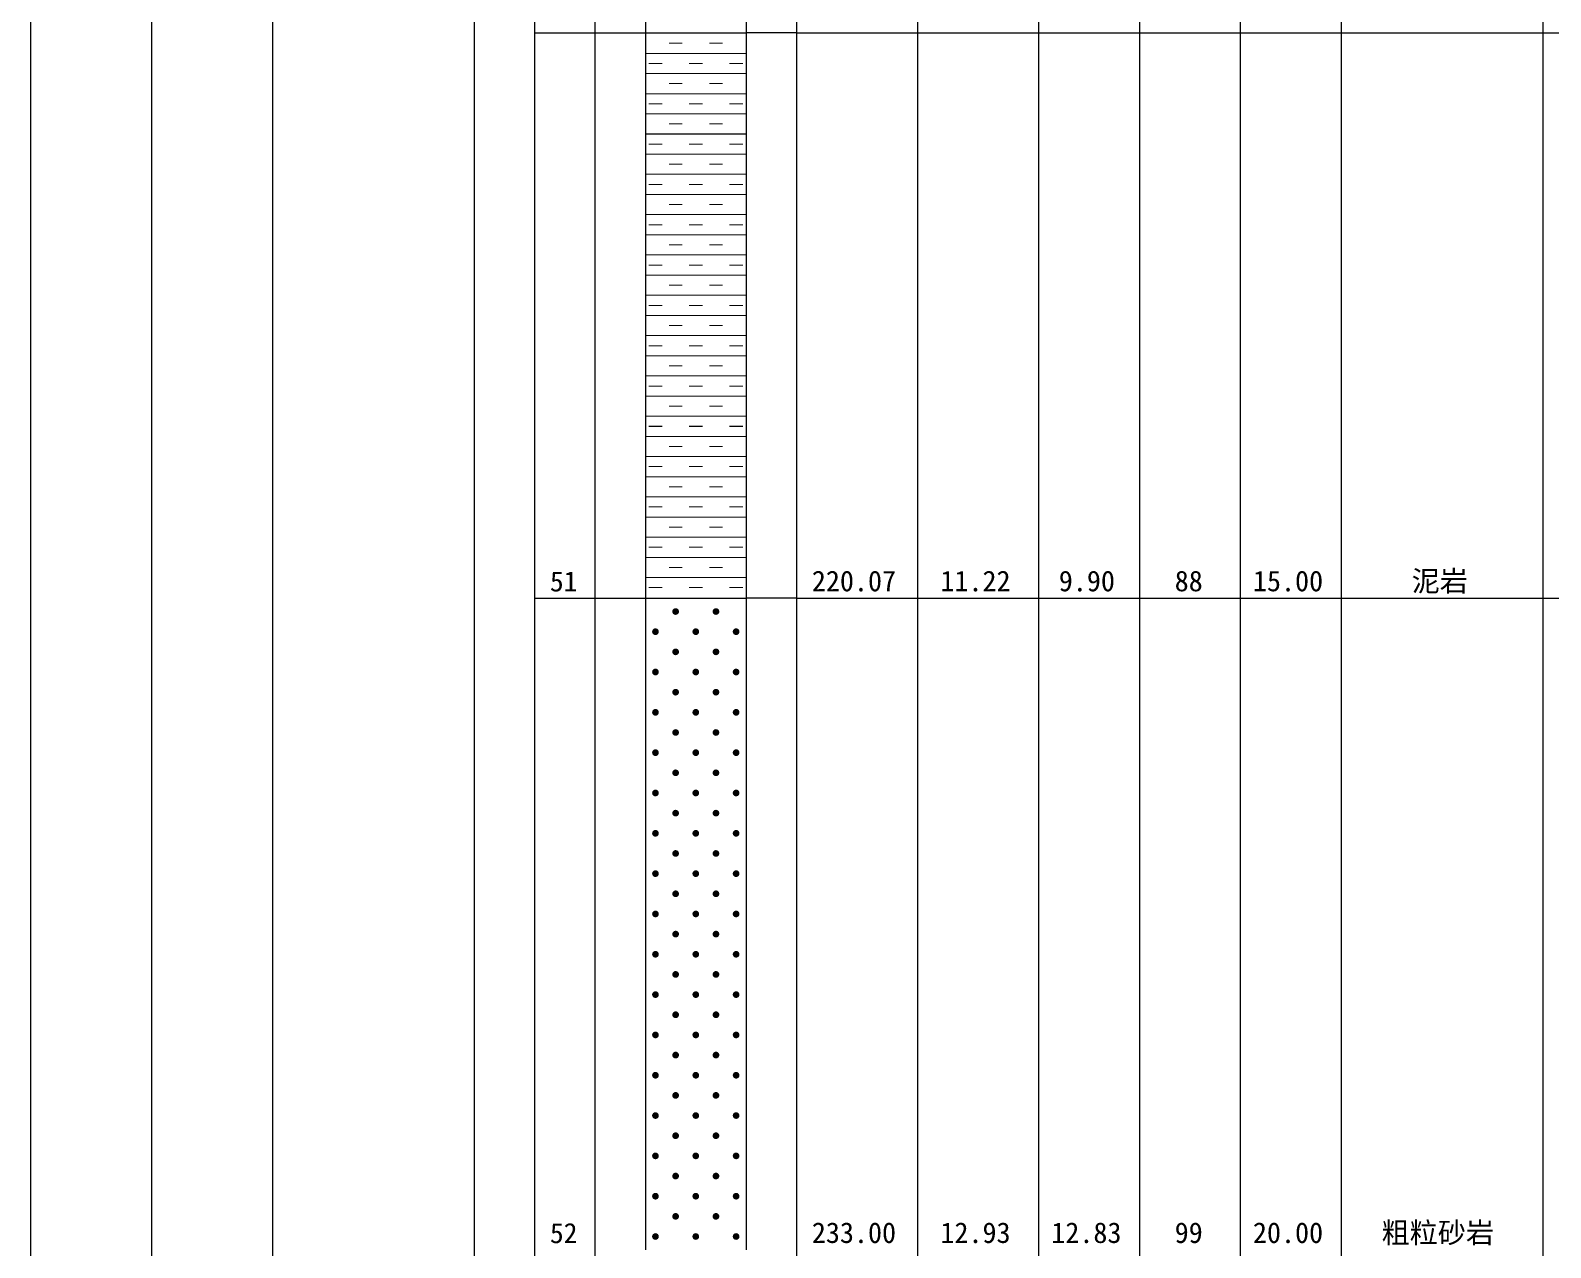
# Model space of a CAD drawing. Header units: inches. Extents: x -27 to 109, y -724 to 26.
# Drawn here: x 5.88 to 36.04, y -232.06 to -207.91 of the extents above; entities that cross this region are included whole.
import ezdxf

# ---------------------------------------------------------------- set-up
doc = ezdxf.new("R2010")
doc.units = ezdxf.units.IN
doc.header["$MEASUREMENT"] = 0
doc.layers.get('0').update_dxf_attribs({"lineweight": 0})
doc.styles.add('宋体', font='')
doc.styles.get('宋体').set_extended_font_data('宋体')

# ---------------------------------------------------------------- blocks, each defined once
blk = doc.blocks.new('lr_block_44')
at = {"color": 7, "const_width": 0.02}
for points in [[(18.082, -208.364), (18.882, -208.364)], [(18.548, -208.164), (18.815, -208.164)], [(18.882, -208.364), (19.682, -208.364)], [(19.348, -208.164), (19.615, -208.164)], [(19.682, -208.364), (20.082, -208.364)], [(18.415, -208.564), (18.148, -208.564)], [(19.215, -208.564), (18.948, -208.564)], [(20.015, -208.564), (19.748, -208.564)], [(18.082, -208.764), (18.882, -208.764)], [(18.548, -208.964), (18.815, -208.964)], [(18.882, -208.764), (19.682, -208.764)], [(19.348, -208.964), (19.615, -208.964)], [(19.682, -208.764), (20.082, -208.764)], [(18.082, -209.164), (18.882, -209.164)], [(18.882, -209.164), (19.682, -209.164)], [(19.682, -209.164), (20.082, -209.164)], [(18.082, -209.564), (18.882, -209.564)], [(18.415, -209.364), (18.148, -209.364)], [(18.882, -209.564), (19.682, -209.564)], [(19.215, -209.364), (18.948, -209.364)], [(19.682, -209.564), (20.082, -209.564)], [(20.015, -209.364), (19.748, -209.364)], [(18.548, -209.764), (18.815, -209.764)], [(19.348, -209.764), (19.615, -209.764)], [(18.082, -209.964), (18.882, -209.964)], [(18.415, -210.164), (18.148, -210.164)], [(18.882, -209.964), (19.682, -209.964)], [(19.215, -210.164), (18.948, -210.164)], [(19.682, -209.964), (20.082, -209.964)], [(20.015, -210.164), (19.748, -210.164)], [(18.082, -210.364), (18.882, -210.364)], [(18.882, -210.364), (19.682, -210.364)], [(19.682, -210.364), (20.082, -210.364)], [(18.082, -210.764), (18.882, -210.764)], [(18.548, -210.564), (18.815, -210.564)], [(18.882, -210.764), (19.682, -210.764)], [(19.348, -210.564), (19.615, -210.564)], [(19.682, -210.764), (20.082, -210.764)], [(18.415, -210.964), (18.148, -210.964)], [(19.215, -210.964), (18.948, -210.964)], [(20.015, -210.964), (19.748, -210.964)], [(18.082, -211.164), (18.882, -211.164)], [(18.548, -211.364), (18.815, -211.364)], [(18.882, -211.164), (19.682, -211.164)], [(19.348, -211.364), (19.615, -211.364)], [(19.682, -211.164), (20.082, -211.164)], [(18.082, -211.564), (18.882, -211.564)], [(18.882, -211.564), (19.682, -211.564)], [(19.682, -211.564), (20.082, -211.564)], [(18.082, -211.964), (18.882, -211.964)], [(18.415, -211.764), (18.148, -211.764)], [(18.882, -211.964), (19.682, -211.964)], [(19.215, -211.764), (18.948, -211.764)], [(19.682, -211.964), (20.082, -211.964)], [(20.015, -211.764), (19.748, -211.764)], [(18.548, -212.164), (18.815, -212.164)], [(19.348, -212.164), (19.615, -212.164)], [(18.082, -212.364), (18.882, -212.364)], [(18.415, -212.564), (18.148, -212.564)], [(18.882, -212.364), (19.682, -212.364)], [(19.215, -212.564), (18.948, -212.564)], [(19.682, -212.364), (20.082, -212.364)], [(20.015, -212.564), (19.748, -212.564)], [(18.082, -212.764), (18.882, -212.764)], [(18.882, -212.764), (19.682, -212.764)], [(19.682, -212.764), (20.082, -212.764)], [(18.082, -213.164), (18.882, -213.164)], [(18.548, -212.964), (18.815, -212.964)], [(18.882, -213.164), (19.682, -213.164)], [(19.348, -212.964), (19.615, -212.964)], [(19.682, -213.164), (20.082, -213.164)], [(18.415, -213.364), (18.148, -213.364)], [(19.215, -213.364), (18.948, -213.364)], [(20.015, -213.364), (19.748, -213.364)], [(18.082, -213.564), (18.882, -213.564)], [(18.548, -213.764), (18.815, -213.764)], [(18.882, -213.564), (19.682, -213.564)], [(19.348, -213.764), (19.615, -213.764)], [(19.682, -213.564), (20.082, -213.564)], [(18.082, -213.964), (18.882, -213.964)], [(18.882, -213.964), (19.682, -213.964)], [(19.682, -213.964), (20.082, -213.964)], [(18.082, -214.364), (18.882, -214.364)], [(18.415, -214.164), (18.148, -214.164)], [(18.882, -214.364), (19.682, -214.364)], [(19.215, -214.164), (18.948, -214.164)], [(19.682, -214.364), (20.082, -214.364)], [(20.015, -214.164), (19.748, -214.164)], [(18.548, -214.564), (18.815, -214.564)], [(19.348, -214.564), (19.615, -214.564)], [(18.082, -214.764), (18.882, -214.764)], [(18.415, -214.964), (18.148, -214.964)], [(18.882, -214.764), (19.682, -214.764)], [(19.215, -214.964), (18.948, -214.964)], [(19.682, -214.764), (20.082, -214.764)], [(20.015, -214.964), (19.748, -214.964)], [(18.082, -215.164), (18.882, -215.164)], [(18.882, -215.164), (19.682, -215.164)], [(19.682, -215.164), (20.082, -215.164)], [(18.082, -215.564), (18.882, -215.564)], [(18.548, -215.364), (18.815, -215.364)], [(18.882, -215.564), (19.682, -215.564)], [(19.348, -215.364), (19.615, -215.364)], [(19.682, -215.564), (20.082, -215.564)], [(18.415, -215.764), (18.148, -215.764)], [(19.215, -215.764), (18.948, -215.764)], [(20.015, -215.764), (19.748, -215.764)], [(18.082, -215.964), (18.882, -215.964)], [(18.548, -216.164), (18.815, -216.164)], [(18.882, -215.964), (19.682, -215.964)], [(19.348, -216.164), (19.615, -216.164)], [(19.682, -215.964), (20.082, -215.964)], [(18.082, -216.364), (18.882, -216.364)], [(18.882, -216.364), (19.682, -216.364)], [(19.682, -216.364), (20.082, -216.364)], [(18.082, -216.764), (18.882, -216.764)], [(18.415, -216.564), (18.148, -216.564)], [(18.882, -216.764), (19.682, -216.764)], [(19.215, -216.564), (18.948, -216.564)], [(19.682, -216.764), (20.082, -216.764)], [(20.015, -216.564), (19.748, -216.564)], [(18.548, -216.964), (18.815, -216.964)], [(19.348, -216.964), (19.615, -216.964)], [(18.082, -217.164), (18.882, -217.164)], [(18.415, -217.364), (18.148, -217.364)], [(18.882, -217.164), (19.682, -217.164)], [(19.215, -217.364), (18.948, -217.364)], [(19.682, -217.164), (20.082, -217.164)], [(20.015, -217.364), (19.748, -217.364)], [(18.082, -217.564), (18.882, -217.564)], [(18.882, -217.564), (19.682, -217.564)], [(19.682, -217.564), (20.082, -217.564)], [(18.082, -217.964), (18.882, -217.964)], [(18.548, -217.764), (18.815, -217.764)], [(18.882, -217.964), (19.682, -217.964)], [(19.348, -217.764), (19.615, -217.764)], [(19.682, -217.964), (20.082, -217.964)], [(18.415, -218.164), (18.148, -218.164)], [(19.215, -218.164), (18.948, -218.164)], [(20.015, -218.164), (19.748, -218.164)], [(18.082, -218.364), (18.882, -218.364)], [(18.548, -218.564), (18.815, -218.564)], [(18.882, -218.364), (19.682, -218.364)], [(19.348, -218.564), (19.615, -218.564)], [(19.682, -218.364), (20.082, -218.364)], [(18.082, -218.764), (18.882, -218.764)], [(18.882, -218.764), (19.682, -218.764)], [(19.682, -218.764), (20.082, -218.764)], [(18.415, -218.964), (18.148, -218.964)], [(19.215, -218.964), (18.948, -218.964)], [(20.015, -218.964), (19.748, -218.964)]]:
    blk.add_lwpolyline(points, dxfattribs=at)
blk = doc.blocks.new('lr_block_45')
at = {"true_color": 0x000000}
for points in [[(18.746, -219.456), (18.748, -219.439), (18.746, -219.422), (18.739, -219.405), (18.729, -219.392), (18.715, -219.381), (18.699, -219.374), (18.682, -219.372), (18.664, -219.374), (18.648, -219.381), (18.634, -219.392), (18.624, -219.405), (18.617, -219.422), (18.615, -219.439), (18.617, -219.456), (18.624, -219.472), (18.634, -219.486), (18.648, -219.496), (18.664, -219.503), (18.682, -219.505), (18.699, -219.503), (18.715, -219.496), (18.729, -219.486), (18.739, -219.472)], [(19.546, -219.456), (19.548, -219.439), (19.546, -219.422), (19.539, -219.405), (19.529, -219.392), (19.515, -219.381), (19.499, -219.374), (19.482, -219.372), (19.464, -219.374), (19.448, -219.381), (19.434, -219.392), (19.424, -219.405), (19.417, -219.422), (19.415, -219.439), (19.417, -219.456), (19.424, -219.472), (19.434, -219.486), (19.448, -219.496), (19.464, -219.503), (19.482, -219.505), (19.499, -219.503), (19.515, -219.496), (19.529, -219.486), (19.539, -219.472)], [(18.346, -219.856), (18.348, -219.839), (18.346, -219.822), (18.339, -219.805), (18.329, -219.792), (18.315, -219.781), (18.299, -219.774), (18.282, -219.772), (18.264, -219.774), (18.248, -219.781), (18.234, -219.792), (18.224, -219.805), (18.217, -219.822), (18.215, -219.839), (18.217, -219.856), (18.224, -219.872), (18.234, -219.886), (18.248, -219.896), (18.264, -219.903), (18.282, -219.905), (18.299, -219.903), (18.315, -219.896), (18.329, -219.886), (18.339, -219.872)], [(19.146, -219.856), (19.148, -219.839), (19.146, -219.822), (19.139, -219.805), (19.129, -219.792), (19.115, -219.781), (19.099, -219.774), (19.082, -219.772), (19.064, -219.774), (19.048, -219.781), (19.034, -219.792), (19.024, -219.805), (19.017, -219.822), (19.015, -219.839), (19.017, -219.856), (19.024, -219.872), (19.034, -219.886), (19.048, -219.896), (19.064, -219.903), (19.082, -219.905), (19.099, -219.903), (19.115, -219.896), (19.129, -219.886), (19.139, -219.872)], [(19.946, -219.856), (19.948, -219.839), (19.946, -219.822), (19.939, -219.805), (19.929, -219.792), (19.915, -219.781), (19.899, -219.774), (19.882, -219.772), (19.864, -219.774), (19.848, -219.781), (19.834, -219.792), (19.824, -219.805), (19.817, -219.822), (19.815, -219.839), (19.817, -219.856), (19.824, -219.872), (19.834, -219.886), (19.848, -219.896), (19.864, -219.903), (19.882, -219.905), (19.899, -219.903), (19.915, -219.896), (19.929, -219.886), (19.939, -219.872)], [(18.746, -220.256), (18.748, -220.239), (18.746, -220.222), (18.739, -220.205), (18.729, -220.192), (18.715, -220.181), (18.699, -220.174), (18.682, -220.172), (18.664, -220.174), (18.648, -220.181), (18.634, -220.192), (18.624, -220.205), (18.617, -220.222), (18.615, -220.239), (18.617, -220.256), (18.624, -220.272), (18.634, -220.286), (18.648, -220.296), (18.664, -220.303), (18.682, -220.305), (18.699, -220.303), (18.715, -220.296), (18.729, -220.286), (18.739, -220.272)], [(19.546, -220.256), (19.548, -220.239), (19.546, -220.222), (19.539, -220.205), (19.529, -220.192), (19.515, -220.181), (19.499, -220.174), (19.482, -220.172), (19.464, -220.174), (19.448, -220.181), (19.434, -220.192), (19.424, -220.205), (19.417, -220.222), (19.415, -220.239), (19.417, -220.256), (19.424, -220.272), (19.434, -220.286), (19.448, -220.296), (19.464, -220.303), (19.482, -220.305), (19.499, -220.303), (19.515, -220.296), (19.529, -220.286), (19.539, -220.272)], [(18.346, -220.656), (18.348, -220.639), (18.346, -220.622), (18.339, -220.605), (18.329, -220.592), (18.315, -220.581), (18.299, -220.574), (18.282, -220.572), (18.264, -220.574), (18.248, -220.581), (18.234, -220.592), (18.224, -220.605), (18.217, -220.622), (18.215, -220.639), (18.217, -220.656), (18.224, -220.672), (18.234, -220.686), (18.248, -220.696), (18.264, -220.703), (18.282, -220.705), (18.299, -220.703), (18.315, -220.696), (18.329, -220.686), (18.339, -220.672)], [(19.146, -220.656), (19.148, -220.639), (19.146, -220.622), (19.139, -220.605), (19.129, -220.592), (19.115, -220.581), (19.099, -220.574), (19.082, -220.572), (19.064, -220.574), (19.048, -220.581), (19.034, -220.592), (19.024, -220.605), (19.017, -220.622), (19.015, -220.639), (19.017, -220.656), (19.024, -220.672), (19.034, -220.686), (19.048, -220.696), (19.064, -220.703), (19.082, -220.705), (19.099, -220.703), (19.115, -220.696), (19.129, -220.686), (19.139, -220.672)], [(19.946, -220.656), (19.948, -220.639), (19.946, -220.622), (19.939, -220.605), (19.929, -220.592), (19.915, -220.581), (19.899, -220.574), (19.882, -220.572), (19.864, -220.574), (19.848, -220.581), (19.834, -220.592), (19.824, -220.605), (19.817, -220.622), (19.815, -220.639), (19.817, -220.656), (19.824, -220.672), (19.834, -220.686), (19.848, -220.696), (19.864, -220.703), (19.882, -220.705), (19.899, -220.703), (19.915, -220.696), (19.929, -220.686), (19.939, -220.672)], [(18.746, -221.056), (18.748, -221.039), (18.746, -221.022), (18.739, -221.005), (18.729, -220.992), (18.715, -220.981), (18.699, -220.974), (18.682, -220.972), (18.664, -220.974), (18.648, -220.981), (18.634, -220.992), (18.624, -221.005), (18.617, -221.022), (18.615, -221.039), (18.617, -221.056), (18.624, -221.072), (18.634, -221.086), (18.648, -221.096), (18.664, -221.103), (18.682, -221.105), (18.699, -221.103), (18.715, -221.096), (18.729, -221.086), (18.739, -221.072)], [(19.546, -221.056), (19.548, -221.039), (19.546, -221.022), (19.539, -221.005), (19.529, -220.992), (19.515, -220.981), (19.499, -220.974), (19.482, -220.972), (19.464, -220.974), (19.448, -220.981), (19.434, -220.992), (19.424, -221.005), (19.417, -221.022), (19.415, -221.039), (19.417, -221.056), (19.424, -221.072), (19.434, -221.086), (19.448, -221.096), (19.464, -221.103), (19.482, -221.105), (19.499, -221.103), (19.515, -221.096), (19.529, -221.086), (19.539, -221.072)], [(18.346, -221.456), (18.348, -221.439), (18.346, -221.422), (18.339, -221.405), (18.329, -221.392), (18.315, -221.381), (18.299, -221.374), (18.282, -221.372), (18.264, -221.374), (18.248, -221.381), (18.234, -221.392), (18.224, -221.405), (18.217, -221.422), (18.215, -221.439), (18.217, -221.456), (18.224, -221.472), (18.234, -221.486), (18.248, -221.496), (18.264, -221.503), (18.282, -221.505), (18.299, -221.503), (18.315, -221.496), (18.329, -221.486), (18.339, -221.472)], [(19.146, -221.456), (19.148, -221.439), (19.146, -221.422), (19.139, -221.405), (19.129, -221.392), (19.115, -221.381), (19.099, -221.374), (19.082, -221.372), (19.064, -221.374), (19.048, -221.381), (19.034, -221.392), (19.024, -221.405), (19.017, -221.422), (19.015, -221.439), (19.017, -221.456), (19.024, -221.472), (19.034, -221.486), (19.048, -221.496), (19.064, -221.503), (19.082, -221.505), (19.099, -221.503), (19.115, -221.496), (19.129, -221.486), (19.139, -221.472)], [(19.946, -221.456), (19.948, -221.439), (19.946, -221.422), (19.939, -221.405), (19.929, -221.392), (19.915, -221.381), (19.899, -221.374), (19.882, -221.372), (19.864, -221.374), (19.848, -221.381), (19.834, -221.392), (19.824, -221.405), (19.817, -221.422), (19.815, -221.439), (19.817, -221.456), (19.824, -221.472), (19.834, -221.486), (19.848, -221.496), (19.864, -221.503), (19.882, -221.505), (19.899, -221.503), (19.915, -221.496), (19.929, -221.486), (19.939, -221.472)], [(18.746, -221.856), (18.748, -221.839), (18.746, -221.822), (18.739, -221.805), (18.729, -221.792), (18.715, -221.781), (18.699, -221.774), (18.682, -221.772), (18.664, -221.774), (18.648, -221.781), (18.634, -221.792), (18.624, -221.805), (18.617, -221.822), (18.615, -221.839), (18.617, -221.856), (18.624, -221.872), (18.634, -221.886), (18.648, -221.896), (18.664, -221.903), (18.682, -221.905), (18.699, -221.903), (18.715, -221.896), (18.729, -221.886), (18.739, -221.872)], [(19.546, -221.856), (19.548, -221.839), (19.546, -221.822), (19.539, -221.805), (19.529, -221.792), (19.515, -221.781), (19.499, -221.774), (19.482, -221.772), (19.464, -221.774), (19.448, -221.781), (19.434, -221.792), (19.424, -221.805), (19.417, -221.822), (19.415, -221.839), (19.417, -221.856), (19.424, -221.872), (19.434, -221.886), (19.448, -221.896), (19.464, -221.903), (19.482, -221.905), (19.499, -221.903), (19.515, -221.896), (19.529, -221.886), (19.539, -221.872)], [(18.346, -222.256), (18.348, -222.239), (18.346, -222.222), (18.339, -222.205), (18.329, -222.192), (18.315, -222.181), (18.299, -222.174), (18.282, -222.172), (18.264, -222.174), (18.248, -222.181), (18.234, -222.192), (18.224, -222.205), (18.217, -222.222), (18.215, -222.239), (18.217, -222.256), (18.224, -222.272), (18.234, -222.286), (18.248, -222.296), (18.264, -222.303), (18.282, -222.305), (18.299, -222.303), (18.315, -222.296), (18.329, -222.286), (18.339, -222.272)], [(19.146, -222.256), (19.148, -222.239), (19.146, -222.222), (19.139, -222.205), (19.129, -222.192), (19.115, -222.181), (19.099, -222.174), (19.082, -222.172), (19.064, -222.174), (19.048, -222.181), (19.034, -222.192), (19.024, -222.205), (19.017, -222.222), (19.015, -222.239), (19.017, -222.256), (19.024, -222.272), (19.034, -222.286), (19.048, -222.296), (19.064, -222.303), (19.082, -222.305), (19.099, -222.303), (19.115, -222.296), (19.129, -222.286), (19.139, -222.272)], [(19.946, -222.256), (19.948, -222.239), (19.946, -222.222), (19.939, -222.205), (19.929, -222.192), (19.915, -222.181), (19.899, -222.174), (19.882, -222.172), (19.864, -222.174), (19.848, -222.181), (19.834, -222.192), (19.824, -222.205), (19.817, -222.222), (19.815, -222.239), (19.817, -222.256), (19.824, -222.272), (19.834, -222.286), (19.848, -222.296), (19.864, -222.303), (19.882, -222.305), (19.899, -222.303), (19.915, -222.296), (19.929, -222.286), (19.939, -222.272)], [(18.746, -222.656), (18.748, -222.639), (18.746, -222.622), (18.739, -222.605), (18.729, -222.592), (18.715, -222.581), (18.699, -222.574), (18.682, -222.572), (18.664, -222.574), (18.648, -222.581), (18.634, -222.592), (18.624, -222.605), (18.617, -222.622), (18.615, -222.639), (18.617, -222.656), (18.624, -222.672), (18.634, -222.686), (18.648, -222.696), (18.664, -222.703), (18.682, -222.705), (18.699, -222.703), (18.715, -222.696), (18.729, -222.686), (18.739, -222.672)], [(19.546, -222.656), (19.548, -222.639), (19.546, -222.622), (19.539, -222.605), (19.529, -222.592), (19.515, -222.581), (19.499, -222.574), (19.482, -222.572), (19.464, -222.574), (19.448, -222.581), (19.434, -222.592), (19.424, -222.605), (19.417, -222.622), (19.415, -222.639), (19.417, -222.656), (19.424, -222.672), (19.434, -222.686), (19.448, -222.696), (19.464, -222.703), (19.482, -222.705), (19.499, -222.703), (19.515, -222.696), (19.529, -222.686), (19.539, -222.672)], [(18.346, -223.056), (18.348, -223.039), (18.346, -223.022), (18.339, -223.005), (18.329, -222.992), (18.315, -222.981), (18.299, -222.974), (18.282, -222.972), (18.264, -222.974), (18.248, -222.981), (18.234, -222.992), (18.224, -223.005), (18.217, -223.022), (18.215, -223.039), (18.217, -223.056), (18.224, -223.072), (18.234, -223.086), (18.248, -223.096), (18.264, -223.103), (18.282, -223.105), (18.299, -223.103), (18.315, -223.096), (18.329, -223.086), (18.339, -223.072)], [(19.146, -223.056), (19.148, -223.039), (19.146, -223.022), (19.139, -223.005), (19.129, -222.992), (19.115, -222.981), (19.099, -222.974), (19.082, -222.972), (19.064, -222.974), (19.048, -222.981), (19.034, -222.992), (19.024, -223.005), (19.017, -223.022), (19.015, -223.039), (19.017, -223.056), (19.024, -223.072), (19.034, -223.086), (19.048, -223.096), (19.064, -223.103), (19.082, -223.105), (19.099, -223.103), (19.115, -223.096), (19.129, -223.086), (19.139, -223.072)], [(19.946, -223.056), (19.948, -223.039), (19.946, -223.022), (19.939, -223.005), (19.929, -222.992), (19.915, -222.981), (19.899, -222.974), (19.882, -222.972), (19.864, -222.974), (19.848, -222.981), (19.834, -222.992), (19.824, -223.005), (19.817, -223.022), (19.815, -223.039), (19.817, -223.056), (19.824, -223.072), (19.834, -223.086), (19.848, -223.096), (19.864, -223.103), (19.882, -223.105), (19.899, -223.103), (19.915, -223.096), (19.929, -223.086), (19.939, -223.072)], [(18.746, -223.456), (18.748, -223.439), (18.746, -223.422), (18.739, -223.405), (18.729, -223.392), (18.715, -223.381), (18.699, -223.374), (18.682, -223.372), (18.664, -223.374), (18.648, -223.381), (18.634, -223.392), (18.624, -223.405), (18.617, -223.422), (18.615, -223.439), (18.617, -223.456), (18.624, -223.472), (18.634, -223.486), (18.648, -223.496), (18.664, -223.503), (18.682, -223.505), (18.699, -223.503), (18.715, -223.496), (18.729, -223.486), (18.739, -223.472)], [(19.546, -223.456), (19.548, -223.439), (19.546, -223.422), (19.539, -223.405), (19.529, -223.392), (19.515, -223.381), (19.499, -223.374), (19.482, -223.372), (19.464, -223.374), (19.448, -223.381), (19.434, -223.392), (19.424, -223.405), (19.417, -223.422), (19.415, -223.439), (19.417, -223.456), (19.424, -223.472), (19.434, -223.486), (19.448, -223.496), (19.464, -223.503), (19.482, -223.505), (19.499, -223.503), (19.515, -223.496), (19.529, -223.486), (19.539, -223.472)], [(18.346, -223.856), (18.348, -223.839), (18.346, -223.822), (18.339, -223.805), (18.329, -223.792), (18.315, -223.781), (18.299, -223.774), (18.282, -223.772), (18.264, -223.774), (18.248, -223.781), (18.234, -223.792), (18.224, -223.805), (18.217, -223.822), (18.215, -223.839), (18.217, -223.856), (18.224, -223.872), (18.234, -223.886), (18.248, -223.896), (18.264, -223.903), (18.282, -223.905), (18.299, -223.903), (18.315, -223.896), (18.329, -223.886), (18.339, -223.872)], [(19.146, -223.856), (19.148, -223.839), (19.146, -223.822), (19.139, -223.805), (19.129, -223.792), (19.115, -223.781), (19.099, -223.774), (19.082, -223.772), (19.064, -223.774), (19.048, -223.781), (19.034, -223.792), (19.024, -223.805), (19.017, -223.822), (19.015, -223.839), (19.017, -223.856), (19.024, -223.872), (19.034, -223.886), (19.048, -223.896), (19.064, -223.903), (19.082, -223.905), (19.099, -223.903), (19.115, -223.896), (19.129, -223.886), (19.139, -223.872)], [(19.946, -223.856), (19.948, -223.839), (19.946, -223.822), (19.939, -223.805), (19.929, -223.792), (19.915, -223.781), (19.899, -223.774), (19.882, -223.772), (19.864, -223.774), (19.848, -223.781), (19.834, -223.792), (19.824, -223.805), (19.817, -223.822), (19.815, -223.839), (19.817, -223.856), (19.824, -223.872), (19.834, -223.886), (19.848, -223.896), (19.864, -223.903), (19.882, -223.905), (19.899, -223.903), (19.915, -223.896), (19.929, -223.886), (19.939, -223.872)], [(18.746, -224.256), (18.748, -224.239), (18.746, -224.222), (18.739, -224.205), (18.729, -224.192), (18.715, -224.181), (18.699, -224.174), (18.682, -224.172), (18.664, -224.174), (18.648, -224.181), (18.634, -224.192), (18.624, -224.205), (18.617, -224.222), (18.615, -224.239), (18.617, -224.256), (18.624, -224.272), (18.634, -224.286), (18.648, -224.296), (18.664, -224.303), (18.682, -224.305), (18.699, -224.303), (18.715, -224.296), (18.729, -224.286), (18.739, -224.272)], [(19.546, -224.256), (19.548, -224.239), (19.546, -224.222), (19.539, -224.205), (19.529, -224.192), (19.515, -224.181), (19.499, -224.174), (19.482, -224.172), (19.464, -224.174), (19.448, -224.181), (19.434, -224.192), (19.424, -224.205), (19.417, -224.222), (19.415, -224.239), (19.417, -224.256), (19.424, -224.272), (19.434, -224.286), (19.448, -224.296), (19.464, -224.303), (19.482, -224.305), (19.499, -224.303), (19.515, -224.296), (19.529, -224.286), (19.539, -224.272)], [(18.346, -224.656), (18.348, -224.639), (18.346, -224.622), (18.339, -224.605), (18.329, -224.592), (18.315, -224.581), (18.299, -224.574), (18.282, -224.572), (18.264, -224.574), (18.248, -224.581), (18.234, -224.592), (18.224, -224.605), (18.217, -224.622), (18.215, -224.639), (18.217, -224.656), (18.224, -224.672), (18.234, -224.686), (18.248, -224.696), (18.264, -224.703), (18.282, -224.705), (18.299, -224.703), (18.315, -224.696), (18.329, -224.686), (18.339, -224.672)], [(19.146, -224.656), (19.148, -224.639), (19.146, -224.622), (19.139, -224.605), (19.129, -224.592), (19.115, -224.581), (19.099, -224.574), (19.082, -224.572), (19.064, -224.574), (19.048, -224.581), (19.034, -224.592), (19.024, -224.605), (19.017, -224.622), (19.015, -224.639), (19.017, -224.656), (19.024, -224.672), (19.034, -224.686), (19.048, -224.696), (19.064, -224.703), (19.082, -224.705), (19.099, -224.703), (19.115, -224.696), (19.129, -224.686), (19.139, -224.672)], [(19.946, -224.656), (19.948, -224.639), (19.946, -224.622), (19.939, -224.605), (19.929, -224.592), (19.915, -224.581), (19.899, -224.574), (19.882, -224.572), (19.864, -224.574), (19.848, -224.581), (19.834, -224.592), (19.824, -224.605), (19.817, -224.622), (19.815, -224.639), (19.817, -224.656), (19.824, -224.672), (19.834, -224.686), (19.848, -224.696), (19.864, -224.703), (19.882, -224.705), (19.899, -224.703), (19.915, -224.696), (19.929, -224.686), (19.939, -224.672)], [(18.746, -225.056), (18.748, -225.039), (18.746, -225.022), (18.739, -225.005), (18.729, -224.992), (18.715, -224.981), (18.699, -224.974), (18.682, -224.972), (18.664, -224.974), (18.648, -224.981), (18.634, -224.992), (18.624, -225.005), (18.617, -225.022), (18.615, -225.039), (18.617, -225.056), (18.624, -225.072), (18.634, -225.086), (18.648, -225.096), (18.664, -225.103), (18.682, -225.105), (18.699, -225.103), (18.715, -225.096), (18.729, -225.086), (18.739, -225.072)], [(19.546, -225.056), (19.548, -225.039), (19.546, -225.022), (19.539, -225.005), (19.529, -224.992), (19.515, -224.981), (19.499, -224.974), (19.482, -224.972), (19.464, -224.974), (19.448, -224.981), (19.434, -224.992), (19.424, -225.005), (19.417, -225.022), (19.415, -225.039), (19.417, -225.056), (19.424, -225.072), (19.434, -225.086), (19.448, -225.096), (19.464, -225.103), (19.482, -225.105), (19.499, -225.103), (19.515, -225.096), (19.529, -225.086), (19.539, -225.072)], [(18.346, -225.456), (18.348, -225.439), (18.346, -225.422), (18.339, -225.405), (18.329, -225.392), (18.315, -225.381), (18.299, -225.374), (18.282, -225.372), (18.264, -225.374), (18.248, -225.381), (18.234, -225.392), (18.224, -225.405), (18.217, -225.422), (18.215, -225.439), (18.217, -225.456), (18.224, -225.472), (18.234, -225.486), (18.248, -225.496), (18.264, -225.503), (18.282, -225.505), (18.299, -225.503), (18.315, -225.496), (18.329, -225.486), (18.339, -225.472)], [(19.146, -225.456), (19.148, -225.439), (19.146, -225.422), (19.139, -225.405), (19.129, -225.392), (19.115, -225.381), (19.099, -225.374), (19.082, -225.372), (19.064, -225.374), (19.048, -225.381), (19.034, -225.392), (19.024, -225.405), (19.017, -225.422), (19.015, -225.439), (19.017, -225.456), (19.024, -225.472), (19.034, -225.486), (19.048, -225.496), (19.064, -225.503), (19.082, -225.505), (19.099, -225.503), (19.115, -225.496), (19.129, -225.486), (19.139, -225.472)], [(19.946, -225.456), (19.948, -225.439), (19.946, -225.422), (19.939, -225.405), (19.929, -225.392), (19.915, -225.381), (19.899, -225.374), (19.882, -225.372), (19.864, -225.374), (19.848, -225.381), (19.834, -225.392), (19.824, -225.405), (19.817, -225.422), (19.815, -225.439), (19.817, -225.456), (19.824, -225.472), (19.834, -225.486), (19.848, -225.496), (19.864, -225.503), (19.882, -225.505), (19.899, -225.503), (19.915, -225.496), (19.929, -225.486), (19.939, -225.472)], [(18.746, -225.856), (18.748, -225.839), (18.746, -225.822), (18.739, -225.805), (18.729, -225.792), (18.715, -225.781), (18.699, -225.774), (18.682, -225.772), (18.664, -225.774), (18.648, -225.781), (18.634, -225.792), (18.624, -225.805), (18.617, -225.822), (18.615, -225.839), (18.617, -225.856), (18.624, -225.872), (18.634, -225.886), (18.648, -225.896), (18.664, -225.903), (18.682, -225.905), (18.699, -225.903), (18.715, -225.896), (18.729, -225.886), (18.739, -225.872)], [(19.546, -225.856), (19.548, -225.839), (19.546, -225.822), (19.539, -225.805), (19.529, -225.792), (19.515, -225.781), (19.499, -225.774), (19.482, -225.772), (19.464, -225.774), (19.448, -225.781), (19.434, -225.792), (19.424, -225.805), (19.417, -225.822), (19.415, -225.839), (19.417, -225.856), (19.424, -225.872), (19.434, -225.886), (19.448, -225.896), (19.464, -225.903), (19.482, -225.905), (19.499, -225.903), (19.515, -225.896), (19.529, -225.886), (19.539, -225.872)], [(18.346, -226.256), (18.348, -226.239), (18.346, -226.222), (18.339, -226.205), (18.329, -226.192), (18.315, -226.181), (18.299, -226.174), (18.282, -226.172), (18.264, -226.174), (18.248, -226.181), (18.234, -226.192), (18.224, -226.205), (18.217, -226.222), (18.215, -226.239), (18.217, -226.256), (18.224, -226.272), (18.234, -226.286), (18.248, -226.296), (18.264, -226.303), (18.282, -226.305), (18.299, -226.303), (18.315, -226.296), (18.329, -226.286), (18.339, -226.272)], [(19.146, -226.256), (19.148, -226.239), (19.146, -226.222), (19.139, -226.205), (19.129, -226.192), (19.115, -226.181), (19.099, -226.174), (19.082, -226.172), (19.064, -226.174), (19.048, -226.181), (19.034, -226.192), (19.024, -226.205), (19.017, -226.222), (19.015, -226.239), (19.017, -226.256), (19.024, -226.272), (19.034, -226.286), (19.048, -226.296), (19.064, -226.303), (19.082, -226.305), (19.099, -226.303), (19.115, -226.296), (19.129, -226.286), (19.139, -226.272)], [(19.946, -226.256), (19.948, -226.239), (19.946, -226.222), (19.939, -226.205), (19.929, -226.192), (19.915, -226.181), (19.899, -226.174), (19.882, -226.172), (19.864, -226.174), (19.848, -226.181), (19.834, -226.192), (19.824, -226.205), (19.817, -226.222), (19.815, -226.239), (19.817, -226.256), (19.824, -226.272), (19.834, -226.286), (19.848, -226.296), (19.864, -226.303), (19.882, -226.305), (19.899, -226.303), (19.915, -226.296), (19.929, -226.286), (19.939, -226.272)], [(18.746, -226.656), (18.748, -226.639), (18.746, -226.622), (18.739, -226.605), (18.729, -226.592), (18.715, -226.581), (18.699, -226.574), (18.682, -226.572), (18.664, -226.574), (18.648, -226.581), (18.634, -226.592), (18.624, -226.605), (18.617, -226.622), (18.615, -226.639), (18.617, -226.656), (18.624, -226.672), (18.634, -226.686), (18.648, -226.696), (18.664, -226.703), (18.682, -226.705), (18.699, -226.703), (18.715, -226.696), (18.729, -226.686), (18.739, -226.672)], [(19.546, -226.656), (19.548, -226.639), (19.546, -226.622), (19.539, -226.605), (19.529, -226.592), (19.515, -226.581), (19.499, -226.574), (19.482, -226.572), (19.464, -226.574), (19.448, -226.581), (19.434, -226.592), (19.424, -226.605), (19.417, -226.622), (19.415, -226.639), (19.417, -226.656), (19.424, -226.672), (19.434, -226.686), (19.448, -226.696), (19.464, -226.703), (19.482, -226.705), (19.499, -226.703), (19.515, -226.696), (19.529, -226.686), (19.539, -226.672)], [(18.346, -227.056), (18.348, -227.039), (18.346, -227.022), (18.339, -227.005), (18.329, -226.992), (18.315, -226.981), (18.299, -226.974), (18.282, -226.972), (18.264, -226.974), (18.248, -226.981), (18.234, -226.992), (18.224, -227.005), (18.217, -227.022), (18.215, -227.039), (18.217, -227.056), (18.224, -227.072), (18.234, -227.086), (18.248, -227.096), (18.264, -227.103), (18.282, -227.105), (18.299, -227.103), (18.315, -227.096), (18.329, -227.086), (18.339, -227.072)], [(19.146, -227.056), (19.148, -227.039), (19.146, -227.022), (19.139, -227.005), (19.129, -226.992), (19.115, -226.981), (19.099, -226.974), (19.082, -226.972), (19.064, -226.974), (19.048, -226.981), (19.034, -226.992), (19.024, -227.005), (19.017, -227.022), (19.015, -227.039), (19.017, -227.056), (19.024, -227.072), (19.034, -227.086), (19.048, -227.096), (19.064, -227.103), (19.082, -227.105), (19.099, -227.103), (19.115, -227.096), (19.129, -227.086), (19.139, -227.072)], [(19.946, -227.056), (19.948, -227.039), (19.946, -227.022), (19.939, -227.005), (19.929, -226.992), (19.915, -226.981), (19.899, -226.974), (19.882, -226.972), (19.864, -226.974), (19.848, -226.981), (19.834, -226.992), (19.824, -227.005), (19.817, -227.022), (19.815, -227.039), (19.817, -227.056), (19.824, -227.072), (19.834, -227.086), (19.848, -227.096), (19.864, -227.103), (19.882, -227.105), (19.899, -227.103), (19.915, -227.096), (19.929, -227.086), (19.939, -227.072)], [(18.746, -227.456), (18.748, -227.439), (18.746, -227.422), (18.739, -227.405), (18.729, -227.392), (18.715, -227.381), (18.699, -227.374), (18.682, -227.372), (18.664, -227.374), (18.648, -227.381), (18.634, -227.392), (18.624, -227.405), (18.617, -227.422), (18.615, -227.439), (18.617, -227.456), (18.624, -227.472), (18.634, -227.486), (18.648, -227.496), (18.664, -227.503), (18.682, -227.505), (18.699, -227.503), (18.715, -227.496), (18.729, -227.486), (18.739, -227.472)], [(19.546, -227.456), (19.548, -227.439), (19.546, -227.422), (19.539, -227.405), (19.529, -227.392), (19.515, -227.381), (19.499, -227.374), (19.482, -227.372), (19.464, -227.374), (19.448, -227.381), (19.434, -227.392), (19.424, -227.405), (19.417, -227.422), (19.415, -227.439), (19.417, -227.456), (19.424, -227.472), (19.434, -227.486), (19.448, -227.496), (19.464, -227.503), (19.482, -227.505), (19.499, -227.503), (19.515, -227.496), (19.529, -227.486), (19.539, -227.472)], [(18.346, -227.856), (18.348, -227.839), (18.346, -227.822), (18.339, -227.805), (18.329, -227.792), (18.315, -227.781), (18.299, -227.774), (18.282, -227.772), (18.264, -227.774), (18.248, -227.781), (18.234, -227.792), (18.224, -227.805), (18.217, -227.822), (18.215, -227.839), (18.217, -227.856), (18.224, -227.872), (18.234, -227.886), (18.248, -227.896), (18.264, -227.903), (18.282, -227.905), (18.299, -227.903), (18.315, -227.896), (18.329, -227.886), (18.339, -227.872)], [(19.146, -227.856), (19.148, -227.839), (19.146, -227.822), (19.139, -227.805), (19.129, -227.792), (19.115, -227.781), (19.099, -227.774), (19.082, -227.772), (19.064, -227.774), (19.048, -227.781), (19.034, -227.792), (19.024, -227.805), (19.017, -227.822), (19.015, -227.839), (19.017, -227.856), (19.024, -227.872), (19.034, -227.886), (19.048, -227.896), (19.064, -227.903), (19.082, -227.905), (19.099, -227.903), (19.115, -227.896), (19.129, -227.886), (19.139, -227.872)], [(19.946, -227.856), (19.948, -227.839), (19.946, -227.822), (19.939, -227.805), (19.929, -227.792), (19.915, -227.781), (19.899, -227.774), (19.882, -227.772), (19.864, -227.774), (19.848, -227.781), (19.834, -227.792), (19.824, -227.805), (19.817, -227.822), (19.815, -227.839), (19.817, -227.856), (19.824, -227.872), (19.834, -227.886), (19.848, -227.896), (19.864, -227.903), (19.882, -227.905), (19.899, -227.903), (19.915, -227.896), (19.929, -227.886), (19.939, -227.872)], [(18.746, -228.256), (18.748, -228.239), (18.746, -228.222), (18.739, -228.205), (18.729, -228.192), (18.715, -228.181), (18.699, -228.174), (18.682, -228.172), (18.664, -228.174), (18.648, -228.181), (18.634, -228.192), (18.624, -228.205), (18.617, -228.222), (18.615, -228.239), (18.617, -228.256), (18.624, -228.272), (18.634, -228.286), (18.648, -228.296), (18.664, -228.303), (18.682, -228.305), (18.699, -228.303), (18.715, -228.296), (18.729, -228.286), (18.739, -228.272)], [(19.546, -228.256), (19.548, -228.239), (19.546, -228.222), (19.539, -228.205), (19.529, -228.192), (19.515, -228.181), (19.499, -228.174), (19.482, -228.172), (19.464, -228.174), (19.448, -228.181), (19.434, -228.192), (19.424, -228.205), (19.417, -228.222), (19.415, -228.239), (19.417, -228.256), (19.424, -228.272), (19.434, -228.286), (19.448, -228.296), (19.464, -228.303), (19.482, -228.305), (19.499, -228.303), (19.515, -228.296), (19.529, -228.286), (19.539, -228.272)], [(18.346, -228.656), (18.348, -228.639), (18.346, -228.622), (18.339, -228.605), (18.329, -228.592), (18.315, -228.581), (18.299, -228.574), (18.282, -228.572), (18.264, -228.574), (18.248, -228.581), (18.234, -228.592), (18.224, -228.605), (18.217, -228.622), (18.215, -228.639), (18.217, -228.656), (18.224, -228.672), (18.234, -228.686), (18.248, -228.696), (18.264, -228.703), (18.282, -228.705), (18.299, -228.703), (18.315, -228.696), (18.329, -228.686), (18.339, -228.672)], [(19.146, -228.656), (19.148, -228.639), (19.146, -228.622), (19.139, -228.605), (19.129, -228.592), (19.115, -228.581), (19.099, -228.574), (19.082, -228.572), (19.064, -228.574), (19.048, -228.581), (19.034, -228.592), (19.024, -228.605), (19.017, -228.622), (19.015, -228.639), (19.017, -228.656), (19.024, -228.672), (19.034, -228.686), (19.048, -228.696), (19.064, -228.703), (19.082, -228.705), (19.099, -228.703), (19.115, -228.696), (19.129, -228.686), (19.139, -228.672)], [(19.946, -228.656), (19.948, -228.639), (19.946, -228.622), (19.939, -228.605), (19.929, -228.592), (19.915, -228.581), (19.899, -228.574), (19.882, -228.572), (19.864, -228.574), (19.848, -228.581), (19.834, -228.592), (19.824, -228.605), (19.817, -228.622), (19.815, -228.639), (19.817, -228.656), (19.824, -228.672), (19.834, -228.686), (19.848, -228.696), (19.864, -228.703), (19.882, -228.705), (19.899, -228.703), (19.915, -228.696), (19.929, -228.686), (19.939, -228.672)], [(18.746, -229.056), (18.748, -229.039), (18.746, -229.022), (18.739, -229.005), (18.729, -228.992), (18.715, -228.981), (18.699, -228.974), (18.682, -228.972), (18.664, -228.974), (18.648, -228.981), (18.634, -228.992), (18.624, -229.005), (18.617, -229.022), (18.615, -229.039), (18.617, -229.056), (18.624, -229.072), (18.634, -229.086), (18.648, -229.096), (18.664, -229.103), (18.682, -229.105), (18.699, -229.103), (18.715, -229.096), (18.729, -229.086), (18.739, -229.072)], [(19.546, -229.056), (19.548, -229.039), (19.546, -229.022), (19.539, -229.005), (19.529, -228.992), (19.515, -228.981), (19.499, -228.974), (19.482, -228.972), (19.464, -228.974), (19.448, -228.981), (19.434, -228.992), (19.424, -229.005), (19.417, -229.022), (19.415, -229.039), (19.417, -229.056), (19.424, -229.072), (19.434, -229.086), (19.448, -229.096), (19.464, -229.103), (19.482, -229.105), (19.499, -229.103), (19.515, -229.096), (19.529, -229.086), (19.539, -229.072)], [(18.346, -229.456), (18.348, -229.439), (18.346, -229.422), (18.339, -229.405), (18.329, -229.392), (18.315, -229.381), (18.299, -229.374), (18.282, -229.372), (18.264, -229.374), (18.248, -229.381), (18.234, -229.392), (18.224, -229.405), (18.217, -229.422), (18.215, -229.439), (18.217, -229.456), (18.224, -229.472), (18.234, -229.486), (18.248, -229.496), (18.264, -229.503), (18.282, -229.505), (18.299, -229.503), (18.315, -229.496), (18.329, -229.486), (18.339, -229.472)], [(19.146, -229.456), (19.148, -229.439), (19.146, -229.422), (19.139, -229.405), (19.129, -229.392), (19.115, -229.381), (19.099, -229.374), (19.082, -229.372), (19.064, -229.374), (19.048, -229.381), (19.034, -229.392), (19.024, -229.405), (19.017, -229.422), (19.015, -229.439), (19.017, -229.456), (19.024, -229.472), (19.034, -229.486), (19.048, -229.496), (19.064, -229.503), (19.082, -229.505), (19.099, -229.503), (19.115, -229.496), (19.129, -229.486), (19.139, -229.472)], [(19.946, -229.456), (19.948, -229.439), (19.946, -229.422), (19.939, -229.405), (19.929, -229.392), (19.915, -229.381), (19.899, -229.374), (19.882, -229.372), (19.864, -229.374), (19.848, -229.381), (19.834, -229.392), (19.824, -229.405), (19.817, -229.422), (19.815, -229.439), (19.817, -229.456), (19.824, -229.472), (19.834, -229.486), (19.848, -229.496), (19.864, -229.503), (19.882, -229.505), (19.899, -229.503), (19.915, -229.496), (19.929, -229.486), (19.939, -229.472)], [(18.746, -229.856), (18.748, -229.839), (18.746, -229.822), (18.739, -229.805), (18.729, -229.792), (18.715, -229.781), (18.699, -229.774), (18.682, -229.772), (18.664, -229.774), (18.648, -229.781), (18.634, -229.792), (18.624, -229.805), (18.617, -229.822), (18.615, -229.839), (18.617, -229.856), (18.624, -229.872), (18.634, -229.886), (18.648, -229.896), (18.664, -229.903), (18.682, -229.905), (18.699, -229.903), (18.715, -229.896), (18.729, -229.886), (18.739, -229.872)], [(19.546, -229.856), (19.548, -229.839), (19.546, -229.822), (19.539, -229.805), (19.529, -229.792), (19.515, -229.781), (19.499, -229.774), (19.482, -229.772), (19.464, -229.774), (19.448, -229.781), (19.434, -229.792), (19.424, -229.805), (19.417, -229.822), (19.415, -229.839), (19.417, -229.856), (19.424, -229.872), (19.434, -229.886), (19.448, -229.896), (19.464, -229.903), (19.482, -229.905), (19.499, -229.903), (19.515, -229.896), (19.529, -229.886), (19.539, -229.872)], [(18.346, -230.256), (18.348, -230.239), (18.346, -230.222), (18.339, -230.205), (18.329, -230.192), (18.315, -230.181), (18.299, -230.174), (18.282, -230.172), (18.264, -230.174), (18.248, -230.181), (18.234, -230.192), (18.224, -230.205), (18.217, -230.222), (18.215, -230.239), (18.217, -230.256), (18.224, -230.272), (18.234, -230.286), (18.248, -230.296), (18.264, -230.303), (18.282, -230.305), (18.299, -230.303), (18.315, -230.296), (18.329, -230.286), (18.339, -230.272)], [(19.146, -230.256), (19.148, -230.239), (19.146, -230.222), (19.139, -230.205), (19.129, -230.192), (19.115, -230.181), (19.099, -230.174), (19.082, -230.172), (19.064, -230.174), (19.048, -230.181), (19.034, -230.192), (19.024, -230.205), (19.017, -230.222), (19.015, -230.239), (19.017, -230.256), (19.024, -230.272), (19.034, -230.286), (19.048, -230.296), (19.064, -230.303), (19.082, -230.305), (19.099, -230.303), (19.115, -230.296), (19.129, -230.286), (19.139, -230.272)], [(19.946, -230.256), (19.948, -230.239), (19.946, -230.222), (19.939, -230.205), (19.929, -230.192), (19.915, -230.181), (19.899, -230.174), (19.882, -230.172), (19.864, -230.174), (19.848, -230.181), (19.834, -230.192), (19.824, -230.205), (19.817, -230.222), (19.815, -230.239), (19.817, -230.256), (19.824, -230.272), (19.834, -230.286), (19.848, -230.296), (19.864, -230.303), (19.882, -230.305), (19.899, -230.303), (19.915, -230.296), (19.929, -230.286), (19.939, -230.272)], [(18.746, -230.656), (18.748, -230.639), (18.746, -230.622), (18.739, -230.605), (18.729, -230.592), (18.715, -230.581), (18.699, -230.574), (18.682, -230.572), (18.664, -230.574), (18.648, -230.581), (18.634, -230.592), (18.624, -230.605), (18.617, -230.622), (18.615, -230.639), (18.617, -230.656), (18.624, -230.672), (18.634, -230.686), (18.648, -230.696), (18.664, -230.703), (18.682, -230.705), (18.699, -230.703), (18.715, -230.696), (18.729, -230.686), (18.739, -230.672)], [(19.546, -230.656), (19.548, -230.639), (19.546, -230.622), (19.539, -230.605), (19.529, -230.592), (19.515, -230.581), (19.499, -230.574), (19.482, -230.572), (19.464, -230.574), (19.448, -230.581), (19.434, -230.592), (19.424, -230.605), (19.417, -230.622), (19.415, -230.639), (19.417, -230.656), (19.424, -230.672), (19.434, -230.686), (19.448, -230.696), (19.464, -230.703), (19.482, -230.705), (19.499, -230.703), (19.515, -230.696), (19.529, -230.686), (19.539, -230.672)], [(18.346, -231.056), (18.348, -231.039), (18.346, -231.022), (18.339, -231.005), (18.329, -230.992), (18.315, -230.981), (18.299, -230.974), (18.282, -230.972), (18.264, -230.974), (18.248, -230.981), (18.234, -230.992), (18.224, -231.005), (18.217, -231.022), (18.215, -231.039), (18.217, -231.056), (18.224, -231.072), (18.234, -231.086), (18.248, -231.096), (18.264, -231.103), (18.282, -231.105), (18.299, -231.103), (18.315, -231.096), (18.329, -231.086), (18.339, -231.072)], [(19.146, -231.056), (19.148, -231.039), (19.146, -231.022), (19.139, -231.005), (19.129, -230.992), (19.115, -230.981), (19.099, -230.974), (19.082, -230.972), (19.064, -230.974), (19.048, -230.981), (19.034, -230.992), (19.024, -231.005), (19.017, -231.022), (19.015, -231.039), (19.017, -231.056), (19.024, -231.072), (19.034, -231.086), (19.048, -231.096), (19.064, -231.103), (19.082, -231.105), (19.099, -231.103), (19.115, -231.096), (19.129, -231.086), (19.139, -231.072)], [(19.946, -231.056), (19.948, -231.039), (19.946, -231.022), (19.939, -231.005), (19.929, -230.992), (19.915, -230.981), (19.899, -230.974), (19.882, -230.972), (19.864, -230.974), (19.848, -230.981), (19.834, -230.992), (19.824, -231.005), (19.817, -231.022), (19.815, -231.039), (19.817, -231.056), (19.824, -231.072), (19.834, -231.086), (19.848, -231.096), (19.864, -231.103), (19.882, -231.105), (19.899, -231.103), (19.915, -231.096), (19.929, -231.086), (19.939, -231.072)], [(18.746, -231.456), (18.748, -231.439), (18.746, -231.422), (18.739, -231.405), (18.729, -231.392), (18.715, -231.381), (18.699, -231.374), (18.682, -231.372), (18.664, -231.374), (18.648, -231.381), (18.634, -231.392), (18.624, -231.405), (18.617, -231.422), (18.615, -231.439), (18.617, -231.456), (18.624, -231.472), (18.634, -231.486), (18.648, -231.496), (18.664, -231.503), (18.682, -231.505), (18.699, -231.503), (18.715, -231.496), (18.729, -231.486), (18.739, -231.472)], [(19.546, -231.456), (19.548, -231.439), (19.546, -231.422), (19.539, -231.405), (19.529, -231.392), (19.515, -231.381), (19.499, -231.374), (19.482, -231.372), (19.464, -231.374), (19.448, -231.381), (19.434, -231.392), (19.424, -231.405), (19.417, -231.422), (19.415, -231.439), (19.417, -231.456), (19.424, -231.472), (19.434, -231.486), (19.448, -231.496), (19.464, -231.503), (19.482, -231.505), (19.499, -231.503), (19.515, -231.496), (19.529, -231.486), (19.539, -231.472)], [(18.346, -231.856), (18.348, -231.839), (18.346, -231.822), (18.339, -231.805), (18.329, -231.792), (18.315, -231.781), (18.299, -231.774), (18.282, -231.772), (18.264, -231.774), (18.248, -231.781), (18.234, -231.792), (18.224, -231.805), (18.217, -231.822), (18.215, -231.839), (18.217, -231.856), (18.224, -231.872), (18.234, -231.886), (18.248, -231.896), (18.264, -231.903), (18.282, -231.905), (18.299, -231.903), (18.315, -231.896), (18.329, -231.886), (18.339, -231.872)], [(19.146, -231.856), (19.148, -231.839), (19.146, -231.822), (19.139, -231.805), (19.129, -231.792), (19.115, -231.781), (19.099, -231.774), (19.082, -231.772), (19.064, -231.774), (19.048, -231.781), (19.034, -231.792), (19.024, -231.805), (19.017, -231.822), (19.015, -231.839), (19.017, -231.856), (19.024, -231.872), (19.034, -231.886), (19.048, -231.896), (19.064, -231.903), (19.082, -231.905), (19.099, -231.903), (19.115, -231.896), (19.129, -231.886), (19.139, -231.872)], [(19.946, -231.856), (19.948, -231.839), (19.946, -231.822), (19.939, -231.805), (19.929, -231.792), (19.915, -231.781), (19.899, -231.774), (19.882, -231.772), (19.864, -231.774), (19.848, -231.781), (19.834, -231.792), (19.824, -231.805), (19.817, -231.822), (19.815, -231.839), (19.817, -231.856), (19.824, -231.872), (19.834, -231.886), (19.848, -231.896), (19.864, -231.903), (19.882, -231.905), (19.899, -231.903), (19.915, -231.896), (19.929, -231.886), (19.939, -231.872)]]:
    blk.add_hatch(color=18, dxfattribs=at).paths.add_polyline_path(points, flags=17)

msp = doc.modelspace()

# ---------------------------------------------------------------- linework, layer by layer
at = {"linetype": 'Continuous', "lineweight": 15}
for p, q in [((5.882, 0.896), (5.882, -693.554)), ((8.282, 0.896), (8.282, -693.554)), ((10.682, 0.896), (10.682, -693.554)), ((14.682, 0.896), (14.682, -693.554)), ((15.882, 0.896), (15.882, -693.554)), ((17.082, 0.896), (17.082, -693.554)), ((21.082, 0.896), (21.082, -693.554)), ((23.482, 0.896), (23.482, -693.554)), ((25.882, 0.896), (25.882, -693.554)), ((27.882, 0.896), (27.882, -693.554)), ((29.882, 0.896), (29.882, -693.554)), ((31.882, 0.896), (31.882, -693.554)), ((35.882, 0.896), (35.882, -693.554)), ((18.082, -196.774), (18.082, -207.954)), ((20.082, -196.774), (20.082, -207.954)), ((15.882, -207.954), (17.082, -207.954)), ((17.082, -207.954), (18.082, -207.954)), ((18.082, -207.954), (20.082, -207.954)), ((18.082, -207.954), (18.082, -219.174)), ((21.082, -207.954), (20.082, -207.954)), ((20.082, -207.954), (20.082, -219.174)), ((21.082, -207.954), (23.482, -207.954)), ((23.482, -207.954), (25.882, -207.954)), ((25.882, -207.954), (27.882, -207.954)), ((27.882, -207.954), (29.882, -207.954)), ((29.882, -207.954), (31.882, -207.954)), ((31.882, -207.954), (35.882, -207.954)), ((35.882, -207.954), (65.882, -207.954)), ((15.882, -219.174), (17.082, -219.174)), ((17.082, -219.174), (18.082, -219.174)), ((18.082, -219.174), (20.082, -219.174)), ((18.082, -219.174), (18.082, -232.104)), ((21.082, -219.174), (20.082, -219.174)), ((20.082, -219.174), (20.082, -232.104)), ((21.082, -219.174), (23.482, -219.174)), ((23.482, -219.174), (25.882, -219.174)), ((25.882, -219.174), (27.882, -219.174)), ((27.882, -219.174), (29.882, -219.174)), ((29.882, -219.174), (31.882, -219.174)), ((31.882, -219.174), (35.882, -219.174)), ((35.882, -219.174), (65.882, -219.174))]:
    msp.add_line(p, q, dxfattribs=at)

# ---------------------------------------------------------------- block references
at = {"color": 7}
for name in ['lr_block_44', 'lr_block_45']:
    msp.add_blockref(name, (0, 0), dxfattribs=at)

# ---------------------------------------------------------------- texts
at = {"style": '宋体'}
for s, height, p in [('220.07', 0.4092, (21.384, -219.037)), ('11.22', 0.4092, (23.934, -219.037)), ('9.90', 0.4092, (26.283, -219.037)), ('88', 0.4092, (28.582, -219.037)), ('15.00', 0.4092, (30.134, -219.037)), ('泥岩', 0.4092, (33.283, -219.037)), ('51', 0.4, (16.189, -219.04)), ('52', 0.4, (16.189, -231.97)), ('233.00', 0.4092, (21.384, -231.967)), ('12.93', 0.4092, (23.934, -231.967)), ('12.83', 0.4092, (26.134, -231.967)), ('99', 0.4092, (28.582, -231.967)), ('20.00', 0.4092, (30.134, -231.967)), ('粗粒砂岩', 0.4092, (32.685, -231.967))]:
    msp.add_text(s, height=height, dxfattribs=at).set_placement(p)

doc.saveas('drawing.dxf')
